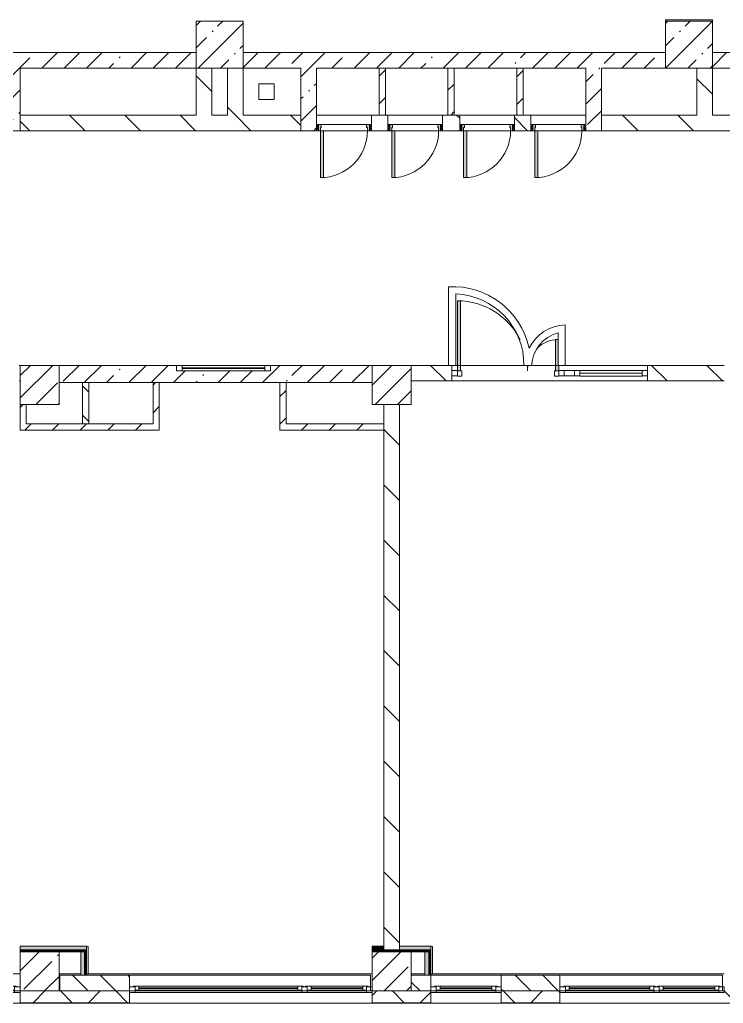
# Model space of a CAD drawing. Header units: millimetres. Extents: x -3456 to 185767, y -8553 to 29000.
# Drawn here: x 110662 to 119656, y -258 to 12320 of the extents above; entities that cross this region are included whole.
import ezdxf

# ---------------------------------------------------------------- set-up
doc = ezdxf.new("R2010")
doc.units = ezdxf.units.MM
for name, color, linetype, lineweight, true_color in [('A-DETL-GENF-4', 7, 'Continuous', 5, 0xaaaaaa), ('A-DOOR-3', 7, 'Continuous', 5, 0xaaaaaa), ('A-DOOR-4', 7, 'Continuous', 5, 0xe2e2e2), ('A-DOOR-FRAM-4', 7, 'Continuous', 5, 0xe2e2e2), ('A-DOOR-FRAM-5', 7, 'Continuous', 5, 0xaaaaaa), ('A-FLOR-2', 7, 'Continuous', 5, 0xaaaaaa), ('I-WALL-1', 7, 'Continuous', 5, 0xe7e7e7), ('I-WALL-2', 7, 'Continuous', 9, 0xe7e7e7), ('I-WALL-5', 7, 'Continuous', 5, 0x787878)]:
    doc.layers.add(name, color=color, linetype=linetype, lineweight=lineweight, true_color=true_color)
for name, color, linetype, lineweight in [('A-GLAZ-2', 7, 'Continuous', 5), ('A-GLAZ-CURT-3', 7, 'Continuous', 5), ('A-GLAZ-CWMG-4', 7, 'Continuous', 5), ('A-WALL', 7, 'Continuous', 9), ('A-WALL-3', 7, 'Continuous', 5), ('I-WALL-3', 7, 'Continuous', 5), ('S-COLS-2', 7, 'Continuous', 5)]:
    doc.layers.add(name, color=color, linetype=linetype, lineweight=lineweight)
pattern_1 = [(45, (58756.86, 0), (-176.7767, 176.7767), [])]
pattern_2 = [(135, (58756.86, 0), (-353.5534, -353.5534), [])]
pattern_3 = [(45, (58756.86, 0), (-285.1231, 285.1231), []), (45, (59042, 0), (-285.1231, 285.1231), [504.031, -100.806, 16.764, -84.042])]
pattern_4 = [(135, (1951.41, 164.685), (-14.14214, -14.14214), []), (225, (1951.41, 164.685), (14.14214, -14.14214), [])]
pattern_5 = [(45, (-171.384, 164.685), (-14.1421, 14.1421), []), (135, (-171.384, 164.685), (-14.1421, -14.1421), [])]
pattern_6 = [(135, (58756.86, 0), (-176.7767, -176.7767), [])]
pattern_7 = [(45, (58756.86, 0), (-530.33, 530.33), []), (135, (58756.86, 0), (-530.33, -530.33), [])]

# ---------------------------------------------------------------- blocks, each defined once
blk = doc.blocks.new('BSC_Колонна _Прямоугольная - 500х500-V80-2_6_1_птичка')
at = {"layer": 'S-COLS-2'}
h = blk.add_hatch(dxfattribs=at)
h.set_pattern_fill('FP_105', color=256, style=0, pattern_type=2)
h.set_pattern_definition([(45, (-52160, -7650), (-285.123, 285.123), []), (45, (-51874.88, -7650), (-285.123, 285.123), [504.031, -100.806, 16.764, -84.042])])
h.paths.add_polyline_path([(-250, -250), (250, -250), (250, 250), (-250, 250)])
for p, q in [((250, 250), (-250, 250)), ((-250, 250), (-250, -250)), ((250, -250), (250, 250)), ((-250, -250), (250, -250))]:
    blk.add_line(p, q, dxfattribs=at)
blk = doc.blocks.new('BSC_Колонна _Прямоугольная - 500х500-V87-2_6_1_птичка')
at = {"layer": 'S-COLS-2'}
h = blk.add_hatch(dxfattribs=at)
h.set_pattern_fill('FP_112', color=256, style=0, pattern_type=2)
h.set_pattern_definition([(45, (-52160, -150), (-285.123, 285.123), []), (45, (-51874.88, -150), (-285.123, 285.123), [504.031, -100.806, 16.764, -84.042])])
h.paths.add_polyline_path([(-250, -250), (250, -250), (250, 250), (-250, 250)])
for p, q in [((250, 250), (-250, 250)), ((-250, 250), (-250, -250)), ((250, -250), (250, 250)), ((-250, -250), (250, -250))]:
    blk.add_line(p, q, dxfattribs=at)
blk = doc.blocks.new('BSC_Колонна _Прямоугольная - 600х600-23205375-2_6_1_птичка')
at = {"layer": 'S-COLS-2'}
h = blk.add_hatch(dxfattribs=at)
h.set_pattern_fill('FP_135', color=256, style=0, pattern_type=2)
h.set_pattern_definition([(45, (-54460, -12000), (-285.123, 285.123), []), (45, (-54174.88, -12000), (-285.123, 285.123), [504.031, -100.806, 16.764, -84.042])])
h.paths.add_polyline_path([(-300, -300), (300, -300), (300, 300), (-300, 300)])
for p, q in [((300, 300), (-300, 300)), ((-300, 300), (-300, -300)), ((300, -300), (300, 300)), ((-300, -300), (300, -300))]:
    blk.add_line(p, q, dxfattribs=at)
blk = doc.blocks.new('BSC_Колонна _Прямоугольная - 500х500-V110-2_6_1_птичка')
at = {"layer": 'S-COLS-2'}
h = blk.add_hatch(dxfattribs=at)
h.set_pattern_fill('FP_144', color=256, style=0, pattern_type=2)
h.set_pattern_definition([(45, (-56660, -150), (-285.123, 285.123), []), (45, (-56374.88, -150), (-285.123, 285.123), [504.031, -100.806, 16.764, -84.042])])
h.paths.add_polyline_path([(-250, -250), (250, -250), (250, 250), (-250, 250), (-250, 81)])
for p, q in [((250, 250), (-250, 250)), ((-250, 250), (-250, -250)), ((250, -250), (250, 250)), ((-250, -250), (250, -250))]:
    blk.add_line(p, q, dxfattribs=at)
blk = doc.blocks.new('BSC_Колонна _Прямоугольная - 500х500-V111-2_6_1_птичка')
at = {"layer": 'S-COLS-2'}
h = blk.add_hatch(dxfattribs=at)
h.set_pattern_fill('FP_145', color=256, style=0, pattern_type=2)
h.set_pattern_definition([(45, (-56660, -7650), (-285.123, 285.123), []), (45, (-56374.88, -7650), (-285.123, 285.123), [504.031, -100.806, 16.764, -84.042])])
h.paths.add_polyline_path([(-250, -250), (250, -250), (250, 250), (-250, 250), (-250, 101)])
for p, q in [((250, 250), (-250, 250)), ((-250, 250), (-250, -250)), ((250, -250), (250, 250)), ((-250, -250), (250, -250))]:
    blk.add_line(p, q, dxfattribs=at)
blk = doc.blocks.new('BSC_Колонна _Прямоугольная - 600х600-V116-2_6_1_птичка')
at = {"layer": 'S-COLS-2'}
h = blk.add_hatch(dxfattribs=at)
h.set_pattern_fill('FP_150', color=256, style=0, pattern_type=2)
h.set_pattern_definition([(45, (-60460, -12000), (-285.1231, 285.1231), []), (45, (-60174.88, -12000), (-285.1231, 285.1231), [504.031, -100.806, 16.764, -84.042])])
h.paths.add_polyline_path([(300, -300), (300, 300), (-300, 300), (-300, -300)])
for p, q in [((300, 300), (-300, 300)), ((-300, 300), (-300, -300)), ((300, -300), (300, 300)), ((-300, -300), (300, -300))]:
    blk.add_line(p, q, dxfattribs=at)
blk = doc.blocks.new('120_Окно_СКБ_1Ст - 120_Окно_СКБ_1Ст 900х2500_h_-20664874-2_6_1_птичка')
at = {"layer": 'A-GLAZ-2'}
for p, q in [((-450, -127), (-450, -57)), ((-450, -57), (-380, -57)), ((450, -57), (-450, -57)), ((-380, -57), (-380, -127)), ((380, -87), (-380, -87)), ((-380, -87), (-380, -127)), ((-330, -137), (-330, -87)), ((-330, -107), (330, -107)), ((330, -117), (-330, -117)), ((330, -137), (330, -87)), ((380, -127), (380, -57)), ((380, -57), (450, -57)), ((380, -127), (380, -87)), ((450, -57), (450, -127)), ((-380, -127), (-450, -127)), ((-450, -127), (-400, -127)), ((-380, -127), (-400, -127)), ((-400, -127), (-400, -137)), ((-400, -137), (400, -137)), ((400, -137), (-400, -137)), ((450, -127), (380, -127)), ((400, -127), (380, -127)), ((400, -127), (450, -127)), ((400, -137), (400, -127))]:
    blk.add_line(p, q, dxfattribs=at)
blk = doc.blocks.new('120_Окно_СКБ_2Ст - 120_Окно_СКБ_2Ст 2100х2500 _мал створка СЛЕВА_-22446485-2_6_1_птичка')
at = {"layer": 'A-GLAZ-2'}
for p, q in [((-1050, -127), (-1050, -57)), ((-1050, -57), (-980, -57)), ((1050, -57), (-1050, -57)), ((-980, -57), (-980, -127)), ((-220, -87), (-980, -87)), ((-980, -87), (-980, -127)), ((-930, -137), (-930, -87)), ((-930, -107), (-270, -107)), ((-270, -117), (-930, -117)), ((-270, -137), (-270, -87)), ((-220, -127), (-220, -57)), ((-220, -57), (-150, -57)), ((-220, -127), (-220, -87)), ((-150, -57), (-150, -127)), ((980, -87), (-150, -87)), ((-150, -87), (-150, -127)), ((-100, -137), (-100, -87)), ((-100, -107), (930, -107)), ((930, -117), (-100, -117)), ((930, -137), (930, -87)), ((980, -127), (980, -57)), ((980, -57), (1050, -57)), ((980, -127), (980, -87)), ((1050, -57), (1050, -127)), ((-980, -127), (-1050, -127)), ((-1050, -127), (-1000, -127)), ((-980, -127), (-1000, -127)), ((-1000, -127), (-1000, -137)), ((-1000, -137), (-200, -137)), ((-200, -137), (-1000, -137)), ((-150, -127), (-220, -127)), ((-200, -127), (-220, -127)), ((-200, -127), (-170, -127)), ((-200, -137), (-200, -127)), ((-150, -127), (-170, -127)), ((-170, -127), (-170, -137)), ((-170, -137), (1000, -137)), ((1000, -137), (-170, -137)), ((1050, -127), (980, -127)), ((1000, -127), (980, -127)), ((1000, -127), (1050, -127)), ((1000, -137), (1000, -127))]:
    blk.add_line(p, q, dxfattribs=at)
blk = doc.blocks.new('120_Окно_СКБ_2Ст - 120_Окно_СКБ_2Ст 3100х2500 _мал_ створка слева-2_-V119-2_6_1_птичка')
at = {"layer": 'A-GLAZ-2'}
for p, q in [((-1550, -127), (-1550, -57)), ((-1550, -57), (-1480, -57)), ((1550, -57), (-1550, -57)), ((-1480, -57), (-1480, -127)), ((-720, -87), (-1480, -87)), ((-1480, -87), (-1480, -127)), ((-1430, -137), (-1430, -87)), ((-1430, -107), (-770, -107)), ((-770, -117), (-1430, -117)), ((-770, -137), (-770, -87)), ((-720, -127), (-720, -57)), ((-720, -57), (-650, -57)), ((-720, -127), (-720, -87)), ((-650, -57), (-650, -127)), ((1480, -87), (-650, -87)), ((-650, -87), (-650, -127)), ((-600, -137), (-600, -87)), ((-600, -107), (1430, -107)), ((1430, -117), (-600, -117)), ((1430, -137), (1430, -87)), ((1480, -127), (1480, -57)), ((1480, -57), (1550, -57)), ((1480, -127), (1480, -87)), ((1550, -57), (1550, -127)), ((-1480, -127), (-1550, -127)), ((-1550, -127), (-1500, -127)), ((-1480, -127), (-1500, -127)), ((-1500, -127), (-1500, -137)), ((-1500, -137), (-700, -137)), ((-700, -137), (-1500, -137)), ((-650, -127), (-720, -127)), ((-700, -127), (-720, -127)), ((-700, -127), (-670, -127)), ((-700, -137), (-700, -127)), ((-650, -127), (-670, -127)), ((-670, -127), (-670, -137)), ((-670, -137), (1500, -137)), ((1500, -137), (-670, -137)), ((1550, -127), (1480, -127)), ((1500, -127), (1480, -127)), ((1500, -127), (1550, -127)), ((1500, -137), (1500, -127))]:
    blk.add_line(p, q, dxfattribs=at)
blk = doc.blocks.new('120_Окно_СКБ_2Ст - 120_Окно_СКБ_2Ст 3100х2500 _мал_ створка слева-2_-V120-2_6_1_птичка')
at = {"layer": 'A-GLAZ-2'}
for p, q in [((-1550, -127), (-1550, -57)), ((-1550, -57), (-1480, -57)), ((1550, -57), (-1550, -57)), ((-1480, -57), (-1480, -127)), ((-720, -87), (-1480, -87)), ((-1480, -87), (-1480, -127)), ((-1430, -137), (-1430, -87)), ((-1430, -107), (-770, -107)), ((-770, -117), (-1430, -117)), ((-770, -137), (-770, -87)), ((-720, -127), (-720, -57)), ((-720, -57), (-650, -57)), ((-720, -127), (-720, -87)), ((-650, -57), (-650, -127)), ((1480, -87), (-650, -87)), ((-650, -87), (-650, -127)), ((-600, -137), (-600, -87)), ((-600, -107), (1430, -107)), ((1430, -117), (-600, -117)), ((1430, -137), (1430, -87)), ((1480, -127), (1480, -57)), ((1480, -57), (1550, -57)), ((1480, -127), (1480, -87)), ((1550, -57), (1550, -127)), ((-1480, -127), (-1550, -127)), ((-1550, -127), (-1501, -127)), ((-1480, -127), (-1500, -127)), ((-1500, -127), (-1500, -137)), ((-1500, -137), (-700, -137)), ((-700, -137), (-1500, -137)), ((-650, -127), (-720, -127)), ((-700, -127), (-720, -127)), ((-700, -127), (-670, -127)), ((-700, -137), (-700, -127)), ((-650, -127), (-670, -127)), ((-670, -127), (-670, -137)), ((-670, -137), (1500, -137)), ((1500, -137), (-670, -137)), ((1550, -127), (1480, -127)), ((1500, -127), (1480, -127)), ((1500, -127), (1550, -127)), ((1500, -137), (1500, -127))]:
    blk.add_line(p, q, dxfattribs=at)
blk = doc.blocks.new('110_Дверь_СКБ_1Ст - д-18 700x2100h_Технический шкаф ЭОМ и СС-V172-2_6_1_птичка')
at = {"layer": 'A-DOOR-3'}
h = blk.add_hatch(dxfattribs=at)
h.set_pattern_fill('FP_185', color=256, style=0, pattern_type=2)
h.set_pattern_definition(pattern_4)
h.paths.add_polyline_path([(362.5, 100), (337.5, 100), (337.5, 20), (362.5, 20)])
at = {"layer": 'A-DOOR-4'}
h = blk.add_hatch(color=256, dxfattribs=at)
h.paths.add_polyline_path([(-312.5, 100), (-312.5, 20), (-277.5, 20), (-277.5, 60), (-287.5, 60), (-287.5, 100), (-298.9, 100)])
h.paths.add_polyline_path([(312.5, 100), (312.5, 60), (302.5, 60), (302.5, 20), (337.5, 20), (337.5, 100)])
at = {"layer": 'A-DOOR-FRAM-4'}
blk.add_hatch(color=256, dxfattribs=at).paths.add_polyline_path([(272.5, 700), (272.5, 100), (312.5, 100), (312.5, 700)])
at = {"layer": 'A-DOOR-FRAM-5'}
h = blk.add_hatch(dxfattribs=at)
h.set_pattern_fill('FP_186', color=256, style=0, pattern_type=2)
h.set_pattern_definition(pattern_5)
h.paths.add_polyline_path([(-312.5, 100), (-337.5, 100), (-337.5, 20), (-312.5, 20)])
at = {"layer": 'A-DOOR-3'}
for p, q in [((312.5, 700), (272.5, 700)), ((272.5, 700), (272.5, 100)), ((312.5, 100), (312.5, 700)), ((272.5, 100), (312.5, 100))]:
    blk.add_line(p, q, dxfattribs=at)
blk.add_arc((312.5, 100), 600, 90, 180, dxfattribs=at)
at = {"layer": 'A-DOOR-FRAM-5'}
for p, q in [((-312.5, 100), (-337.5, 100)), ((-337.5, 100), (-337.5, 20)), ((-337.5, 20), (-312.5, 20)), ((-287.5, 100), (-312.5, 100)), ((-312.5, 100), (-312.5, 20)), ((-312.5, 20), (-312.5, 100)), ((-312.5, 20), (-277.5, 20)), ((-287.5, 60), (-287.5, 100)), ((-287.5, 100), (272.5, 100)), ((-277.5, 60), (-287.5, 60)), ((-277.5, 20), (-277.5, 60)), ((302.5, 20), (-277.5, 20)), ((312.5, 60), (302.5, 60)), ((302.5, 60), (302.5, 20)), ((302.5, 20), (337.5, 20)), ((312.5, 100), (312.5, 60)), ((337.5, 100), (312.5, 100)), ((337.5, 20), (337.5, 100)), ((362.5, 100), (337.5, 100)), ((337.5, 100), (337.5, 20)), ((337.5, 20), (362.5, 20)), ((362.5, 20), (362.5, 100))]:
    blk.add_line(p, q, dxfattribs=at)
blk = doc.blocks.new('110_Дверь_СКБ_1Ст - д-18 700x2100h_Технический шкаф ЭОМ и СС-V173-2_6_1_птичка')
at = {"layer": 'A-DOOR-3'}
h = blk.add_hatch(dxfattribs=at)
h.set_pattern_fill('FP_185', color=256, style=0, pattern_type=2)
h.set_pattern_definition(pattern_4)
h.paths.add_polyline_path([(362.5, 100), (337.5, 100), (337.5, 20), (362.5, 20)])
at = {"layer": 'A-DOOR-4'}
h = blk.add_hatch(color=256, dxfattribs=at)
h.paths.add_polyline_path([(312.5, 100), (312.5, 60), (302.5, 60), (302.5, 20), (337.5, 20), (337.5, 100)])
h.paths.add_polyline_path([(-287.5, 100), (-312.5, 100), (-312.5, 20), (-277.5, 20), (-277.5, 60), (-287.5, 60)])
at = {"layer": 'A-DOOR-FRAM-4'}
blk.add_hatch(color=256, dxfattribs=at).paths.add_polyline_path([(272.5, 700), (272.5, 100), (312.5, 100), (312.5, 700)])
at = {"layer": 'A-DOOR-FRAM-5'}
h = blk.add_hatch(dxfattribs=at)
h.set_pattern_fill('FP_186', color=256, style=0, pattern_type=2)
h.set_pattern_definition(pattern_5)
h.paths.add_polyline_path([(-316.4, 100), (-337.5, 100), (-337.5, 20), (-312.5, 20), (-312.5, 100)])
at = {"layer": 'A-DOOR-3'}
for p, q in [((312.5, 700), (272.5, 700)), ((272.5, 700), (272.5, 100)), ((312.5, 100), (312.5, 700)), ((272.5, 100), (312.5, 100))]:
    blk.add_line(p, q, dxfattribs=at)
blk.add_arc((312.5, 100), 600, 90, 180, dxfattribs=at)
at = {"layer": 'A-DOOR-FRAM-5'}
for p, q in [((-312.5, 100), (-337.5, 100)), ((-337.5, 100), (-337.5, 20)), ((-337.5, 20), (-312.5, 20)), ((-287.5, 100), (-312.5, 100)), ((-312.5, 100), (-312.5, 20)), ((-312.5, 20), (-312.5, 100)), ((-312.5, 20), (-277.5, 20)), ((-287.5, 60), (-287.5, 100)), ((-287.5, 100), (272.5, 100)), ((-277.5, 60), (-287.5, 60)), ((-277.5, 20), (-277.5, 60)), ((302.5, 20), (-277.5, 20)), ((312.5, 60), (302.5, 60)), ((302.5, 60), (302.5, 20)), ((302.5, 20), (337.5, 20)), ((312.5, 100), (312.5, 60)), ((337.5, 100), (312.5, 100)), ((337.5, 20), (337.5, 100)), ((362.5, 100), (337.5, 100)), ((337.5, 100), (337.5, 20)), ((337.5, 20), (362.5, 20)), ((362.5, 20), (362.5, 100))]:
    blk.add_line(p, q, dxfattribs=at)
blk = doc.blocks.new('120_Окно_СКБ_1Ст - 120_Окно_СКБ_1Ст 400х1200 EI30-24228621-2_6_1_птичка')
at = {"layer": 'A-GLAZ-2'}
for p, q in [((-600, 40), (-600, 110)), ((-600, 110), (-530, 110)), ((600, 110), (-600, 110)), ((-530, 40), (-600, 40)), ((-600, 40), (600, 40)), ((-530, 110), (-530, 40)), ((530, 80), (-530, 80)), ((530, 70), (-530, 70)), ((530, 40), (530, 110)), ((530, 110), (600, 110)), ((600, 40), (530, 40)), ((600, 110), (600, 40))]:
    blk.add_line(p, q, dxfattribs=at)
blk = doc.blocks.new('Прямоугольный импост - 50 x 70 мм-V230-2_6_1_птичка')
at = {"layer": 'A-GLAZ-CWMG-4'}
for p, q in [((-70, 35), (0, 35)), ((-70, -35), (-70, 35)), ((0, 35), (0, -35)), ((0, -35), (-70, -35))]:
    blk.add_line(p, q, dxfattribs=at)
blk = doc.blocks.new('Дверь_Витражная_остекление_ - ДВН_ДАО_Главный вход_1200 в свету-V240-2_6_1_птичка')
at = {"layer": 'A-DOOR-4'}
for points in [[(-607, 30), (-607, 925), (-647, 925), (-647, 30)], [(647, 30), (647, 100), (639, 100), (639, 430), (607, 430), (607, 30), (639, 30)]]:
    blk.add_hatch(color=256, dxfattribs=at).paths.add_polyline_path(points)
at = {"layer": 'A-DETL-GENF-4'}
for p, q in [((-607, 925), (-647, 925)), ((-647, 925), (-647, 35)), ((-607, 30), (-607, 925)), ((639, 430), (607, 430)), ((607, 430), (607, 30)), ((-647, 30), (-607, 30)), ((-592, 30), (-647, 30)), ((-592, -40), (-592, 30)), ((592, -40), (592, 30)), ((592, 30), (647, 30)), ((607, 30), (647, 30)), ((647, 35), (647, 100)), ((-647, -40), (-592, -40)), ((647, -40), (592, -40))]:
    blk.add_line(p, q, dxfattribs=at)
at = {"layer": 'A-DOOR-3'}
for p, q in [((-647, 925), (-647, 35)), ((647, 100), (647, 35))]:
    blk.add_line(p, q, dxfattribs=at)
for centre, radius, start, end in [((-647, 30), 895, 26.2405, 90), ((647, 30), 400, 91.3229, 133.9937), ((-647, 30), 895, 360, 4.3606), ((647, 30), 400, 170.1518, 180)]:
    blk.add_arc(centre, radius, start, end, dxfattribs=at)
blk = doc.blocks.new('Системная панель - Стемалит - 40мм-V232-2_6_1_птичка')
at = {"layer": 'A-GLAZ-CURT-3'}
for p, q in [((65, 35), (-65, 35)), ((-65, 35), (-65, -35)), ((65, -35), (65, 35)), ((-65, -35), (65, -35))]:
    blk.add_line(p, q, dxfattribs=at)
blk = doc.blocks.new('Прямоугольный импост - 50 x 70 мм-V233-2_6_1_птичка')
at = {"layer": 'A-GLAZ-CWMG-4'}
for p, q in [((-35, 35), (35, 35)), ((-35, -35), (-35, 35)), ((35, 35), (35, -35)), ((35, -35), (-35, -35))]:
    blk.add_line(p, q, dxfattribs=at)
blk = doc.blocks.new('Прямоугольный импост - 50 x 70 мм-V234-2_6_1_птичка')
at = {"layer": 'A-GLAZ-CWMG-4'}
for p, q in [((0, 35), (-70, 35)), ((-70, 35), (-70, -35)), ((0, -35), (0, 35)), ((-70, -35), (0, -35))]:
    blk.add_line(p, q, dxfattribs=at)
blk = doc.blocks.new('Системная панель - Стекло - 40мм-V241-2_6_1_птичка')
at = {"layer": 'A-GLAZ-CURT-3'}
for p, q in [((397.5, 0), (-397.5, 0)), ((-397.5, 0), (-397.5, -40)), ((397.5, -40), (397.5, 0)), ((-397.5, -40), (397.5, -40))]:
    blk.add_line(p, q, dxfattribs=at)
blk = doc.blocks.new('Прямоугольный импост - 50 x 70 мм-V236-2_6_1_птичка')
at = {"layer": 'A-GLAZ-CWMG-4'}
for p, q in [((-35, 35), (35, 35)), ((-35, -35), (-35, 35)), ((35, 35), (35, -35)), ((35, -35), (-35, -35))]:
    blk.add_line(p, q, dxfattribs=at)
blk = doc.blocks.new('Прямоугольный импост - 50 x 70 мм-V237-2_6_1_птичка')
at = {"layer": 'A-GLAZ-CWMG-4'}
blk.add_line((41991, 7835), (41196, 7835), dxfattribs=at)

msp = doc.modelspace()

# ---------------------------------------------------------------- hatches: boundary and pattern name
at = {"layer": 'A-WALL-3'}
h = msp.add_hatch(dxfattribs=at)
h.set_pattern_fill('FP_130', color=256, style=0, pattern_type=2)
h.set_pattern_definition(pattern_6)
h.paths.add_polyline_path([(111176.9, -100), (112066.9, -100), (112066.9, 100), (111176.9, 100)])
h = msp.add_hatch(dxfattribs=at)
h.set_pattern_fill('FP_130', color=256, style=0, pattern_type=2)
h.set_pattern_definition(pattern_6)
h.paths.add_polyline_path([(115666.9, -100), (115916.9, -100), (115916.9, 100), (115666.9, 100)])
h.paths.add_polyline_path([(116973.3, -100), (117566.9, -100), (117566.9, 100), (116816.9, 100), (116816.9, -100)])
h = msp.add_hatch(dxfattribs=at)
h.set_pattern_fill('FP_120', color=256, style=0, pattern_type=2)
h.set_pattern_definition([(45, (58756.86, 0), (-353.5534, 353.5534), []), (135, (58756.86, 0), (-353.5534, -353.5534), [])])
h.paths.add_polyline_path([(134456.9, -250), (134456.9, -100), (130316.9, -100), (130316.9, -250), (133668.4, -250)])
h.paths.add_polyline_path([(128103.3, -250), (129416.9, -250), (129416.9, -100), (125816.9, -100), (125816.9, -250), (126248.3, -250)])
h.paths.add_polyline_path([(117566.9, -250), (117566.9, -100), (116816.9, -100), (116816.9, -250), (116973.3, -250)])
h.paths.add_polyline_path([(120683.3, -250), (120816.9, -250), (120816.9, -100), (119666.9, -100), (119666.9, -250), (119755.8, -250)])
h.paths.add_polyline_path([(115666.9, -250), (115916.9, -250), (115916.9, -100), (115166.9, -100), (115166.9, -250), (115582, -250)])
h.paths.add_polyline_path([(123916.9, -250), (124916.9, -250), (124916.9, -100), (123916.9, -100)])
h.paths.add_polyline_path([(112066.9, -250), (112066.9, -100), (110666.9, -100), (110666.9, -250), (111408.2, -250)])
h.paths.add_polyline_path([(107566.9, -250), (107566.9, -100), (106166.9, -100), (106166.9, -250), (106770.7, -250)])
h.paths.add_polyline_path([(103988.2, -250), (104066.9, -250), (104066.9, -100), (103693.2, -100), (103693.2, -250)])
h.paths.add_polyline_path([(101416.9, -250), (102793.2, -250), (102793.2, -100), (101416.9, -100)])
h.paths.add_polyline_path([(97796.9, -250), (98316.9, -250), (98316.9, -100), (97516.9, -100), (97516.9, -250)])
at = {"layer": 'I-WALL-1'}
for points in [[(111491.9, 100), (111491.9, 400), (111441.9, 400), (111441.9, 100)], [(115316.9, 425), (115316.9, 475), (115166.9, 475), (115166.9, 425)]]:
    msp.add_hatch(color=256, dxfattribs=at).paths.add_polyline_path(points)
at = {"layer": 'I-WALL-2'}
for points in [[(111516.9, 425), (111516.9, 475), (110666.9, 475), (110666.9, 425), (111408.2, 425)], [(115916.9, 425), (115916.9, 475), (115516.9, 475), (115516.9, 425), (115904.4, 425)], [(115891.9, 100), (115891.9, 400), (115841.9, 400), (115841.9, 100)]]:
    msp.add_hatch(color=256, dxfattribs=at).paths.add_polyline_path(points)
at = {"layer": 'I-WALL-3'}
h = msp.add_hatch(dxfattribs=at)
h.set_pattern_fill('FP_128', color=256, style=0, pattern_type=2)
h.set_pattern_definition(pattern_3)
h.paths.add_polyline_path([(110666.9, 10900), (110666.9, 11900), (110466.9, 11900), (110466.9, 10900)])
h = msp.add_hatch(dxfattribs=at)
h.set_pattern_fill('FP_128', color=256, style=0, pattern_type=2)
h.set_pattern_definition(pattern_3)
h.paths.add_polyline_path([(112916.9, 11700), (112916.9, 11900), (110666.9, 11900), (110666.9, 11700), (111408.2, 11700)])
h = msp.add_hatch(dxfattribs=at)
h.set_pattern_fill('FP_128', color=256, style=0, pattern_type=2)
h.set_pattern_definition(pattern_3)
h.paths.add_polyline_path([(119916.9, 11700), (124916.9, 11700), (124916.9, 11900), (119516.9, 11900), (119516.9, 11700), (119755.8, 11700)])
h.paths.add_polyline_path([(117896.9, 11700), (118916.9, 11700), (118916.9, 11900), (113516.9, 11900), (113516.9, 11700), (117096.1, 11700)])
h = msp.add_hatch(dxfattribs=at)
h.set_pattern_fill('FP_131', color=256, style=0, pattern_type=2)
h.set_pattern_definition(pattern_2)
h.paths.add_polyline_path([(113116.9, 11100), (113116.9, 11700), (112916.9, 11700), (112916.9, 11100)])
h = msp.add_hatch(dxfattribs=at)
h.set_pattern_fill('FP_131', color=256, style=0, pattern_type=2)
h.set_pattern_definition(pattern_2)
h.paths.add_polyline_path([(113316.9, 11100), (113516.9, 11100), (113516.9, 11700), (113316.9, 11700), (113316.9, 11222.2)])
h = msp.add_hatch(dxfattribs=at)
h.set_pattern_fill('FP_128', color=256, style=0, pattern_type=2)
h.set_pattern_definition(pattern_3)
h.paths.add_polyline_path([(114256.9, 10900), (114456.9, 10900), (114456.9, 11700), (114256.9, 11700), (114256.9, 10980)])
h = msp.add_hatch(dxfattribs=at)
h.set_pattern_fill('FP_132', color=256, style=0, pattern_type=2)
h.set_pattern_definition(pattern_1)
h.paths.add_polyline_path([(115336.1, 11100), (115336.1, 11700), (115256.1, 11700), (115256.1, 11100)])
h = msp.add_hatch(dxfattribs=at)
h.set_pattern_fill('FP_132', color=256, style=0, pattern_type=2)
h.set_pattern_definition(pattern_1)
h.paths.add_polyline_path([(116216.1, 11100), (116216.1, 11700), (116136.1, 11700), (116136.1, 11100)])
h = msp.add_hatch(dxfattribs=at)
h.set_pattern_fill('FP_132', color=256, style=0, pattern_type=2)
h.set_pattern_definition(pattern_1)
h.paths.add_polyline_path([(117016.1, 11100), (117096.1, 11100), (117096.1, 11700), (117016.1, 11700), (117016.1, 11222.2)])
h = msp.add_hatch(dxfattribs=at)
h.set_pattern_fill('FP_128', color=256, style=0, pattern_type=2)
h.set_pattern_definition(pattern_3)
h.paths.add_polyline_path([(118096.9, 10900), (118096.9, 11700), (117896.9, 11700), (117900.8, 10900)])
h = msp.add_hatch(dxfattribs=at)
h.set_pattern_fill('FP_131', color=256, style=0, pattern_type=2)
h.set_pattern_definition(pattern_2)
h.paths.add_polyline_path([(119516.9, 11100), (119516.9, 11700), (119316.9, 11700), (119316.9, 11100)])
h = msp.add_hatch(dxfattribs=at)
h.set_pattern_fill('FP_131', color=256, style=0, pattern_type=2)
h.set_pattern_definition(pattern_2)
h.paths.add_polyline_path([(119916.9, 10900), (119916.9, 11100), (118096.9, 11100), (118096.9, 10900), (118828.3, 10900)])
h.paths.add_polyline_path([(110466.9, 10900), (110466.9, 11100), (106017.6, 11100), (106017.6, 10900), (107698.2, 10900)])
h.paths.add_polyline_path([(110666.9, 10900), (114256.9, 10900), (114256.9, 11100), (110666.9, 11100)])
h.paths.add_polyline_path([(116986.9, 10900), (117196.9, 10900), (117196.9, 11100), (116986.9, 11100), (116986.9, 10980)])
h.paths.add_polyline_path([(115156.9, 10900), (115366.9, 10900), (115366.9, 11100), (115156.9, 11100), (115156.9, 10980)])
h.paths.add_polyline_path([(116286.9, 10900), (116286.9, 11100), (116066.9, 11100), (116066.9, 10900)])
h = msp.add_hatch(dxfattribs=at)
h.set_pattern_fill('FP_128', color=256, style=0, pattern_type=2)
h.set_pattern_definition(pattern_3)
h.paths.add_polyline_path([(112446.9, 7680), (115166.9, 7680), (115166.9, 7900), (113866.9, 7900), (113866.9, 7830), (112666.9, 7830), (112666.9, 7900), (111166.9, 7900), (111166.9, 7680), (112366.9, 7680)])
h = msp.add_hatch(dxfattribs=at)
h.set_pattern_fill('FP_131', color=256, style=0, pattern_type=2)
h.set_pattern_definition(pattern_2)
h.paths.add_polyline_path([(118687.9, 7700), (119666.9, 7700), (119666.9, 7900), (118687.9, 7900), (118687.9, 7751.4)])
h.paths.add_polyline_path([(115666.9, 7700), (116187.9, 7700), (116187.9, 7900), (115666.9, 7900), (115666.9, 7751.4)])
h = msp.add_hatch(dxfattribs=at)
h.set_pattern_fill('FP_132', color=256, style=0, pattern_type=2)
h.set_pattern_definition(pattern_1)
h.paths.add_polyline_path([(112446.9, 7070), (112446.9, 7680), (112366.9, 7680), (112366.9, 7070)])
h = msp.add_hatch(dxfattribs=at)
h.set_pattern_fill('FP_132', color=256, style=0, pattern_type=2)
h.set_pattern_definition(pattern_1)
h.paths.add_polyline_path([(114066.9, 7070), (114066.9, 7680), (113986.9, 7680), (113986.9, 7070)])
h = msp.add_hatch(dxfattribs=at)
h.set_pattern_fill('FP_132', color=256, style=0, pattern_type=2)
h.set_pattern_definition(pattern_1)
h.paths.add_polyline_path([(110746.9, 7150), (110746.9, 7400), (110666.9, 7400), (110666.9, 7150)])
h = msp.add_hatch(dxfattribs=at)
h.set_pattern_fill('FP_131', color=256, style=0, pattern_type=2)
h.set_pattern_definition(pattern_2)
h.paths.add_polyline_path([(115516.9, 425), (115516.9, 7400), (115316.9, 7400), (115316.9, 425)])
h = msp.add_hatch(dxfattribs=at)
h.set_pattern_fill('FP_132', color=256, style=0, pattern_type=2)
h.set_pattern_definition(pattern_1)
h.paths.add_polyline_path([(111408.2, 7070), (112366.9, 7070), (112366.9, 7150), (110666.9, 7150), (110666.9, 7070)])
h = msp.add_hatch(dxfattribs=at)
h.set_pattern_fill('FP_132', color=256, style=0, pattern_type=2)
h.set_pattern_definition(pattern_1)
h.paths.add_polyline_path([(115015.4, 7070), (115015.4, 7150), (114066.9, 7150), (114066.9, 7070)])
h = msp.add_hatch(dxfattribs=at)
h.set_pattern_fill('FP_132', color=256, style=0, pattern_type=2)
h.set_pattern_definition(pattern_1)
h.paths.add_polyline_path([(115316.9, 7070), (115316.9, 7150), (115015.4, 7150), (115015.4, 7070), (115118.3, 7070)])
h = msp.add_hatch(dxfattribs=at)
h.set_pattern_fill('FP_224', color=256, style=0, pattern_type=2)
h.set_pattern_definition(pattern_7)
h.paths.add_polyline_path([(111504.4, 412.5), (111516.9, 412.5), (111516.9, 425), (110666.9, 425), (110666.9, 412.5), (111408.2, 412.5)])
h = msp.add_hatch(dxfattribs=at)
h.set_pattern_fill('FP_224', color=256, style=0, pattern_type=2)
h.set_pattern_definition(pattern_7)
h.paths.add_polyline_path([(111504.4, 400), (111504.4, 412.5), (110666.9, 412.5), (110666.9, 400), (111491.9, 400)])
h = msp.add_hatch(dxfattribs=at)
h.set_pattern_fill('FP_224', color=256, style=0, pattern_type=2)
h.set_pattern_definition(pattern_7)
h.paths.add_polyline_path([(111504.4, 100), (111504.4, 400), (111491.9, 400), (111491.9, 100)])
h = msp.add_hatch(dxfattribs=at)
h.set_pattern_fill('FP_224', color=256, style=0, pattern_type=2)
h.set_pattern_definition(pattern_7)
h.paths.add_polyline_path([(111504.4, 100), (111516.9, 100), (111516.9, 412.5), (111504.4, 412.5), (111504.4, 231.3)])
h = msp.add_hatch(dxfattribs=at)
h.set_pattern_fill('FP_224', color=256, style=0, pattern_type=2)
h.set_pattern_definition(pattern_7)
h.paths.add_polyline_path([(115516.9, 412.5), (115516.9, 425), (115166.9, 425), (115166.9, 412.5), (115316.9, 412.5)])
h = msp.add_hatch(dxfattribs=at)
h.set_pattern_fill('FP_224', color=256, style=0, pattern_type=2)
h.set_pattern_definition(pattern_7)
h.paths.add_polyline_path([(115516.9, 400), (115516.9, 412.5), (115166.9, 412.5), (115166.9, 400), (115316.9, 400)])
h = msp.add_hatch(dxfattribs=at)
h.set_pattern_fill('FP_224', color=256, style=0, pattern_type=2)
h.set_pattern_definition(pattern_7)
h.paths.add_polyline_path([(115904.4, 412.5), (115904.4, 425), (115316.9, 425), (115316.9, 412.5), (115891.9, 412.5)])
h = msp.add_hatch(dxfattribs=at)
h.set_pattern_fill('FP_224', color=256, style=0, pattern_type=2)
h.set_pattern_definition(pattern_7)
h.paths.add_polyline_path([(115891.9, 400), (115891.9, 412.5), (115316.9, 412.5), (115316.9, 400), (115841.9, 400)])
h = msp.add_hatch(dxfattribs=at)
h.set_pattern_fill('FP_224', color=256, style=0, pattern_type=2)
h.set_pattern_definition(pattern_7)
h.paths.add_polyline_path([(115891.9, 100), (115904.4, 100), (115904.4, 412.5), (115891.9, 412.5), (115891.9, 231.3)])
h = msp.add_hatch(dxfattribs=at)
h.set_pattern_fill('FP_224', color=256, style=0, pattern_type=2)
h.set_pattern_definition(pattern_7)
h.paths.add_polyline_path([(115904.4, 100), (115916.9, 100), (115916.9, 425), (115904.4, 425), (115904.4, 231.3)])
at = {"layer": 'I-WALL-5'}
h = msp.add_hatch(dxfattribs=at)
h.set_pattern_fill('FP_139', color=256, style=0, pattern_type=2)
h.set_pattern_definition([(135, (58756.86, 0), (-377.171, -377.171), [533.4, -88.9, 17.78, -88.9]), (135, (58756.86, 376.94), (-377.171, -377.171), []), (50, (58756.86, 0), (637.6445, -55.7866), [66.675, -733.425]), (355, (58756.86, 0), (-123.3494, 668.699), [53.34, -586.74]), (100.451, (58810, -4.65), (514.299, 612.908), [56.665, -623.315]), (46.184, (58756.86, 177.8), (948.776, -147.15), [100.012, -1100.137]), (96.636, (58835.9, 165.5), (830.909, 865.997), [84.998, -934.973]), (351.184, (58756.9, 177.8), (830.918, 865.988), [80.01, -880.11]), (21, (58845.76, 133.35), (530.6506, -357.9283), [66.675, -733.425]), (326, (58845.76, 133.35), (216.308, 644.6585), [53.34, -586.74]), (71.451, (58890, 103.5), (746.9596, 286.724), [56.665, -623.315]), (37.5, (58756.86, 0), (10.8105, 295.9426), [16.764, -562.864, 16.764, -578.866, -588.962]), (37.5, (58756.86, 0), (10.8105, 295.9426), [-1175.258, 16.764, -572.198]), (7.5, (58756.86, 0), (233.8692, 350.6318), [16.764, -322.834, 16.764, -549.529, -224.472]), (7.5, (58756.86, 0), (233.8692, 350.6318), [-905.891, 16.764, -207.708]), (327.5, (58558.61, 0), (474.5678, -20.0513), [16.764, -205.486, 16.764, -676.656, -920.115]), (327.5, (58558.61, 0), (474.5678, -20.0513), [-915.67, 16.764, -903.351]), (317.5, (58469.7, 0), (518.4522, 88.9934), [16.764, -272.161, 16.764, -443.738, -653.415]), (317.5, (58469.7, 0), (518.4522, 88.9934), [-749.427, 16.764, -636.651])])
h.paths.add_polyline_path([(111546.9, 7150), (111546.9, 7680), (111466.9, 7680), (111466.9, 7150)])

# ---------------------------------------------------------------- linework, layer by layer
at = {"layer": 'A-FLOR-2'}
for p, q in [((118916.9, 12300), (118916.9, 12320)), ((118916.9, 12320), (119516.9, 12320)), ((119516.9, 12320), (119516.9, 12300)), ((113716.9, 11500), (113916.9, 11500)), ((113716.9, 11300), (113716.9, 11500)), ((113916.9, 11500), (113916.9, 11300)), ((113916.9, 11300), (113716.9, 11300)), ((116144.9, 8904.6), (116144.9, 7900)), ((116234.9, 7897), (116234.9, 8815.2)), ((117543.9, 8314.2), (117543.9, 7900)), ((117633.9, 7900), (117633.9, 8418.4)), ((110656.9, 7900), (110666.9, 7900)), ((116187.9, 7897), (116234.9, 7897)), ((116234.9, 7900), (117107.3, 7900)), ((117107.4, 7897), (117205.4, 7897)), ((117205.8, 7900), (118687.9, 7900)), ((118687.9, 7900), (117633.9, 7900)), ((110666.9, 7700), (110656.9, 7700)), ((111516.9, 470), (111536.9, 470)), ((111536.9, 470), (111536.9, 120)), ((115916.9, 470), (115936.9, 470)), ((115936.9, 470), (115936.9, 120))]:
    msp.add_line(p, q, dxfattribs=at)
for centre, radius, start, end in [((116197.5, 7906), 1000, 12.44956, 93.01125), ((116197.5, 7906), 910, 359.43333, 87.64026), ((117658.9, 7875), 544, 92.63401, 153.04618), ((117658.9, 7875), 454, 104.67311, 177.22246)]:
    msp.add_arc(centre, radius, start, end, dxfattribs=at)
at = {"layer": 'A-WALL'}
for p, q in [((115336.1, 11700), (115256.1, 11700)), ((116216.1, 11700), (116136.1, 11700)), ((117096.1, 11700), (117016.1, 11700)), ((110666.9, 10900), (110666.9, 11100)), ((114256.9, 10900), (114256.9, 11100)), ((115256.1, 11100), (115336.1, 11100)), ((116136.1, 11100), (116216.1, 11100)), ((117016.1, 11100), (117096.1, 11100)), ((118096.9, 10900), (118096.9, 11100)), ((112446.9, 7680), (112366.9, 7680)), ((114066.9, 7680), (113986.9, 7680)), ((111466.9, 7150), (111546.9, 7150)), ((115316.9, 7070), (115316.9, 7150)), ((111516.9, 425), (110666.9, 425)), ((111504.4, 412.5), (110666.9, 412.5)), ((111491.9, 400), (111441.9, 400)), ((111491.9, 100), (111491.9, 400)), ((111504.4, 100), (111504.4, 412.5)), ((115916.9, 425), (115166.9, 425)), ((115904.4, 412.5), (115166.9, 412.5)), ((115316.9, 425), (115316.9, 475)), ((115516.9, 475), (115516.9, 425)), ((115841.9, 400), (115891.9, 400)), ((115891.9, 400), (115891.9, 100)), ((115904.4, 412.5), (115904.4, 100)), ((111176.9, -100), (112066.9, -100)), ((115666.9, -100), (115916.9, -100)), ((116816.9, -100), (117566.9, -100)), ((110666.9, -250), (112066.9, -250)), ((115166.9, -250), (115916.9, -250)), ((116816.9, -250), (117566.9, -250)), ((110666.9, -253), (112066.9, -253)), ((115166.9, -253), (115916.9, -253)), ((116816.9, -253), (117566.9, -253))]:
    msp.add_line(p, q, dxfattribs=at)
at = {"layer": 'A-WALL-3'}
for p, q in [((111176.9, 100), (111176.9, -100)), ((111176.9, 100), (115146.9, 100)), ((112066.9, -258), (112066.9, 100)), ((115146.9, -100), (115146.9, 100)), ((115666.9, 100), (119646.9, 100)), ((115916.9, -258), (115916.9, 100)), ((116816.9, 100), (116816.9, -258)), ((117566.9, -258), (117566.9, 100)), ((119646.9, -100), (119646.9, 100)), ((110666.9, -100), (110666.9, -258)), ((111166.9, -100), (111176.9, -100)), ((115166.9, -100), (115166.9, -258)), ((116816.9, -258), (97516.9, -258)), ((124916.9, -258), (116816.9, -258))]:
    msp.add_line(p, q, dxfattribs=at)
at = {"layer": 'I-WALL-3'}
for p, q in [((112916.9, 11900), (107516.9, 11900)), ((118916.9, 11900), (113516.9, 11900)), ((124916.9, 11900), (119516.9, 11900)), ((110666.9, 11100), (110666.9, 11700)), ((110666.9, 11700), (112916.9, 11700)), ((112916.9, 11700), (112916.9, 11100)), ((113116.9, 11100), (113116.9, 11700)), ((113316.9, 11700), (113316.9, 11100)), ((113516.9, 11100), (113516.9, 11700)), ((113516.9, 11700), (114256.9, 11700)), ((114256.9, 11700), (114256.9, 11100)), ((114456.9, 10980), (114456.9, 11700)), ((114456.9, 11700), (115256.1, 11700)), ((115256.1, 11700), (115256.1, 11100)), ((115336.1, 11100), (115336.1, 11700)), ((115336.1, 11700), (116136.1, 11700)), ((116136.1, 11700), (116136.1, 11100)), ((116216.1, 11100), (116216.1, 11700)), ((116216.1, 11700), (117016.1, 11700)), ((117016.1, 11700), (117016.1, 11100)), ((117096.1, 11100), (117096.1, 11700)), ((117096.1, 11700), (117896.9, 11700)), ((117896.9, 11700), (117896.9, 10980)), ((118096.9, 11100), (118096.9, 11700)), ((118096.9, 11700), (118916.9, 11700)), ((119316.9, 11700), (119316.9, 11100)), ((119516.9, 11100), (119516.9, 11700)), ((119516.9, 11700), (119916.9, 11700)), ((112916.9, 11100), (110666.9, 11100)), ((113316.9, 11100), (113116.9, 11100)), ((114256.9, 11100), (113516.9, 11100)), ((114456.9, 11100), (115256.1, 11100)), ((115156.9, 11100), (115156.9, 10980)), ((115336.1, 11100), (116136.1, 11100)), ((115366.9, 10980), (115366.9, 11100)), ((116066.9, 11100), (116066.9, 10980)), ((116216.1, 11100), (117016.1, 11100)), ((116286.9, 10980), (116286.9, 11100)), ((116986.9, 11100), (116986.9, 10980)), ((117096.1, 11100), (117896.9, 11100)), ((117196.9, 10980), (117196.9, 11100)), ((119316.9, 11100), (118096.9, 11100)), ((120116.9, 11100), (119516.9, 11100)), ((106017.6, 10900), (114456.9, 10900)), ((115156.9, 10900), (115366.9, 10900)), ((116066.9, 10900), (116286.9, 10900)), ((116986.9, 10900), (117196.9, 10900)), ((117896.9, 10900), (120116.9, 10900)), ((112666.9, 7900), (111166.9, 7900)), ((115166.9, 7900), (113866.9, 7900)), ((116187.9, 7900), (115666.9, 7900)), ((116187.9, 7700), (116187.9, 7900)), ((116234.9, 7900), (117107.3, 7900)), ((117205.8, 7900), (117543.9, 7900)), ((118687.9, 7900), (118687.9, 7700)), ((118687.9, 7900), (119666.9, 7900)), ((111166.9, 7680), (112366.9, 7680)), ((111466.9, 7680), (111466.9, 7150)), ((111546.9, 7150), (111546.9, 7680)), ((112366.9, 7680), (112366.9, 7150)), ((112446.9, 7070), (112446.9, 7680)), ((112446.9, 7680), (113986.9, 7680)), ((113986.9, 7680), (113986.9, 7070)), ((114066.9, 7150), (114066.9, 7680)), ((114066.9, 7680), (115166.9, 7680)), ((119666.9, 7700), (115666.9, 7700)), ((110666.9, 7400), (110666.9, 7070)), ((110746.9, 7150), (110746.9, 7400)), ((115316.9, 7400), (115316.9, 7150)), ((115516.9, 475), (115516.9, 7400)), ((110666.9, 7070), (112446.9, 7070)), ((111466.9, 7150), (110746.9, 7150)), ((112366.9, 7150), (111546.9, 7150)), ((113986.9, 7070), (115316.9, 7070)), ((115316.9, 7150), (114066.9, 7150)), ((115316.9, 7070), (115316.9, 475)), ((111516.9, 475), (110666.9, 475)), ((110666.9, 475), (110666.9, 400)), ((111166.9, 400), (111441.9, 400)), ((111441.9, 400), (111441.9, 100)), ((111516.9, 100), (111516.9, 475)), ((115316.9, 475), (115166.9, 475)), ((115166.9, 475), (115166.9, 400)), ((115916.9, 475), (115516.9, 475)), ((115666.9, 400), (115841.9, 400)), ((115841.9, 400), (115841.9, 100)), ((115916.9, 100), (115916.9, 475)), ((106880.9, 120), (110666.9, 120)), ((111166.9, 120), (111441.9, 120)), ((111516, 120), (115166.9, 120)), ((115666.9, 120), (115841.9, 120)), ((115916.1, 120), (119666.9, 120)), ((110666.9, -100), (107566.9, -100)), ((115166.9, -100), (112066.9, -100)), ((116816.9, -100), (115916.9, -100)), ((119666.9, -100), (117566.9, -100))]:
    msp.add_line(p, q, dxfattribs=at)

# ---------------------------------------------------------------- block references
at = {"layer": 'A-DOOR-3', "rotation": 180}
for name, p in [('110_Дверь_СКБ_1Ст - д-18 700x2100h_Технический шкаф ЭОМ и СС-V172-2_6_1_птичка', (114819.4, 11000)), ('110_Дверь_СКБ_1Ст - д-18 700x2100h_Технический шкаф ЭОМ и СС-V173-2_6_1_птичка', (115729.4, 11000)), ('110_Дверь_СКБ_1Ст - д-18 700x2100h_Технический шкаф ЭОМ и СС-V173-2_6_1_птичка', (116649.4, 11000)), ('110_Дверь_СКБ_1Ст - д-18 700x2100h_Технический шкаф ЭОМ и СС-V173-2_6_1_птичка', (117559.4, 11000))]:
    msp.add_blockref(name, p, dxfattribs=at)
at = {"layer": 'A-DOOR-3'}
msp.add_blockref('Дверь_Витражная_остекление_ - ДВН_ДАО_Главный вход_1200 в свету-V240-2_6_1_птичка', (116905.4, 7800), dxfattribs=at)
at = {"layer": 'A-GLAZ-2'}
msp.add_blockref('120_Окно_СКБ_1Ст - 120_Окно_СКБ_1Ст 400х1200 EI30-24228621-2_6_1_птичка', (113266.9, 7790), dxfattribs=at)
at = {"layer": 'A-GLAZ-2', "rotation": 180}
for name, p in [('120_Окно_СКБ_2Ст - 120_Окно_СКБ_2Ст 3100х2500 _мал_ створка слева-2_-V119-2_6_1_птичка', (109116.9, -175)), ('120_Окно_СКБ_2Ст - 120_Окно_СКБ_2Ст 3100х2500 _мал_ створка слева-2_-V120-2_6_1_птичка', (113616.9, -175)), ('120_Окно_СКБ_1Ст - 120_Окно_СКБ_1Ст 900х2500_h_-20664874-2_6_1_птичка', (116366.9, -175)), ('120_Окно_СКБ_2Ст - 120_Окно_СКБ_2Ст 2100х2500 _мал створка СЛЕВА_-22446485-2_6_1_птичка', (118616.9, -175))]:
    msp.add_blockref(name, p, dxfattribs=at)
at = {"layer": 'A-GLAZ-CURT-3'}
for name, p in [('Системная панель - Стемалит - 40мм-V232-2_6_1_птичка', (117687.9, 7800)), ('Системная панель - Стекло - 40мм-V241-2_6_1_птичка', (118220.4, 7800))]:
    msp.add_blockref(name, p, dxfattribs=at)
at = {"layer": 'A-GLAZ-CWMG-4', "rotation": 180}
msp.add_blockref('Прямоугольный импост - 50 x 70 мм-V234-2_6_1_птичка', (116187.9, 7800), dxfattribs=at)
at = {"layer": 'A-GLAZ-CWMG-4', "extrusion": (0, 0, -1), "rotation": 180}
for name, p in [('Прямоугольный импост - 50 x 70 мм-V233-2_6_1_птичка', (-117587.9, 7800)), ('Прямоугольный импост - 50 x 70 мм-V236-2_6_1_птичка', (-117787.9, 7800)), ('Прямоугольный импост - 50 x 70 мм-V230-2_6_1_птичка', (-118687.9, 7800))]:
    msp.add_blockref(name, p, dxfattribs=at)
at = {"layer": 'A-GLAZ-CWMG-4'}
msp.add_blockref('Прямоугольный импост - 50 x 70 мм-V237-2_6_1_птичка', (76626.9, 0), dxfattribs=at)
at = {"layer": 'S-COLS-2'}
for name, p in [('BSC_Колонна _Прямоугольная - 600х600-23205375-2_6_1_птичка', (113216.9, 12000)), ('BSC_Колонна _Прямоугольная - 600х600-V116-2_6_1_птичка', (119216.9, 12000)), ('BSC_Колонна _Прямоугольная - 500х500-V80-2_6_1_птичка', (110916.9, 7650)), ('BSC_Колонна _Прямоугольная - 500х500-V111-2_6_1_птичка', (115416.9, 7650)), ('BSC_Колонна _Прямоугольная - 500х500-V87-2_6_1_птичка', (110916.9, 150)), ('BSC_Колонна _Прямоугольная - 500х500-V110-2_6_1_птичка', (115416.9, 150))]:
    msp.add_blockref(name, p, dxfattribs=at)

doc.saveas('drawing.dxf')
